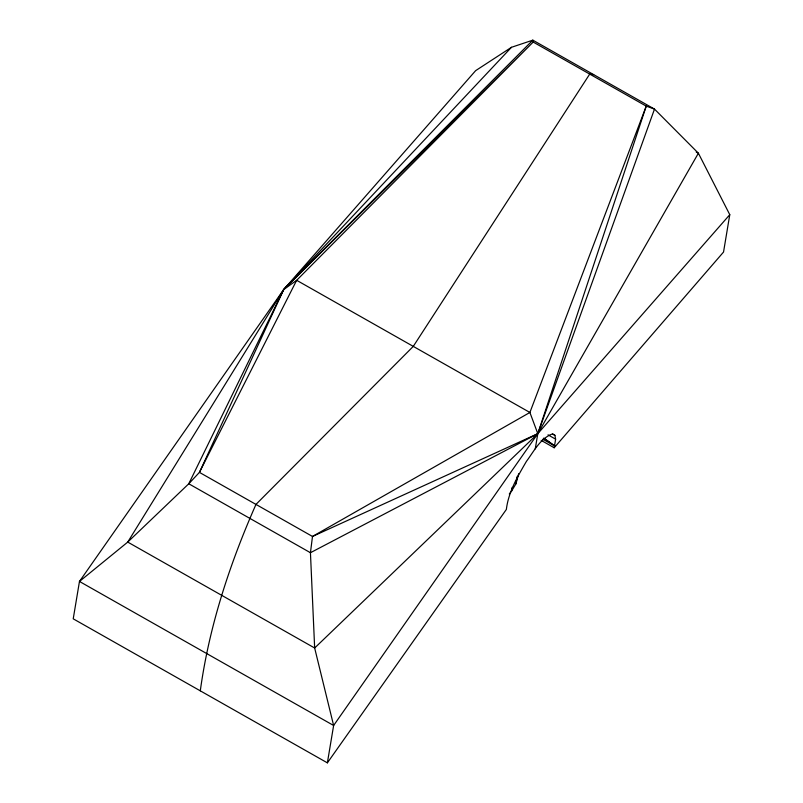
<?xml version="1.0" encoding="UTF-8"?>
<svg xmlns="http://www.w3.org/2000/svg" width="803" height="803" viewBox="0 0 803 803"><rect width="100%" height="100%" fill="white"/><g stroke="black" fill="none" stroke-linecap="round" stroke-linejoin="round"><path stroke-width="1.2" d="M554.2 447.763L555.616 439.161L554.913 435.326L552.534 433.871C540.228 438.318 533.844 451.477 526.427 461.374C517.714 476.309 508.419 491.998 506.362 509.443L327.373 762.85L73.224 618.822L79.467 581.452L283.65 289.632L475.627 70.664L511.471 47.297L532.831 40.15L654.495 109.098L698.389 153.222L729.776 214.692L723.533 252.052L554.2 447.763L541.172 440.385M200.298 690.831C209.141 626.25 229.748 563.897 255.966 504.414L413.274 346.384L589.713 74.087L593.658 74.629M327.373 762.85L333.626 725.49L314.656 648.011L310.44 552.715L312.497 536.454L529.9 412.471L646.244 106.126L533.182 42.057L532.831 40.15L283.65 289.632L127.737 542.085L79.467 581.452L333.626 725.49L537.799 433.66L698.389 153.222L696.221 151.998M509.303 493.996L511.581 491.055L512.194 487.381M511.581 491.055L515.928 483.848L517.172 476.46M518.678 473.68L515.928 483.848M535.26 448.827L537.799 433.66L646.244 106.126L654.495 109.098L537.799 433.66L314.656 648.011L127.737 542.085L188.775 483.767L199.435 472.375L296.658 280.297L533.182 42.057L283.65 289.632L188.775 483.767L310.44 552.715L537.799 433.66L729.776 214.692M283.65 289.632L199.435 472.375L312.497 536.454L537.799 433.66L529.9 412.471L296.658 280.297L283.65 289.632L511.471 47.297M552.745 434.092L554.913 435.326M548.017 434.855L555.616 439.161M542.788 439.221L554.732 445.986L543.741 438.077M544.534 438.709L554.732 445.986"/></g></svg>
